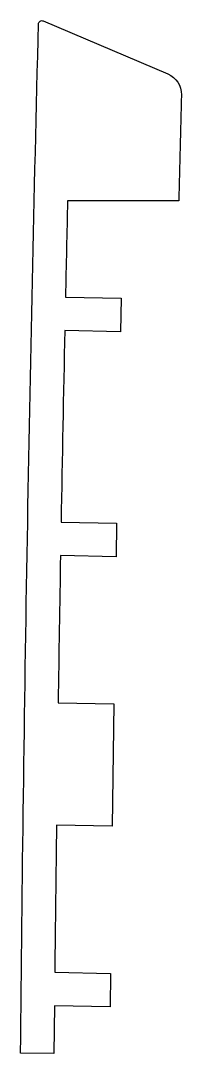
# Model space of a CAD drawing. Extents: x 1494.7 to 1509.1, y -89.7 to 3.
import ezdxf

# ---------------------------------------------------------------- set-up
doc = ezdxf.new("R2010")
doc.units = 0
doc.header["$LTSCALE"] = 15
doc.layers.get('0').update_dxf_attribs({"linetype": 'CONTINUOUS'})

msp = doc.modelspace()

# ---------------------------------------------------------------- linework, layer by layer
msp.add_lwpolyline([(1498.89, -13.152, 0.000397), (1498.699, -21.786), (1503.696, -21.893), (1503.633, -24.893), (1498.635, -24.787, 0.00079), (1498.303, -41.995), (1503.301, -42.099), (1503.249, -45.099), (1498.251, -44.996, 0.000607), (1498.041, -58.206), (1503.036, -58.306), (1502.885, -69.306), (1497.89, -69.206, 0.000607), (1497.738, -82.417), (1502.736, -82.514), (1502.706, -85.514), (1497.708, -85.418), (1497.669, -89.693), (1494.669, -89.691, -0.004246), (1496.279, 2.743, -0.528954), (1496.696, 3.012), (1507.901, -1.742, -0.307779), (1509.119, -3.633, 0.000438), (1508.891, -13.157)], format="xyb", close=True)

doc.saveas('drawing.dxf')
